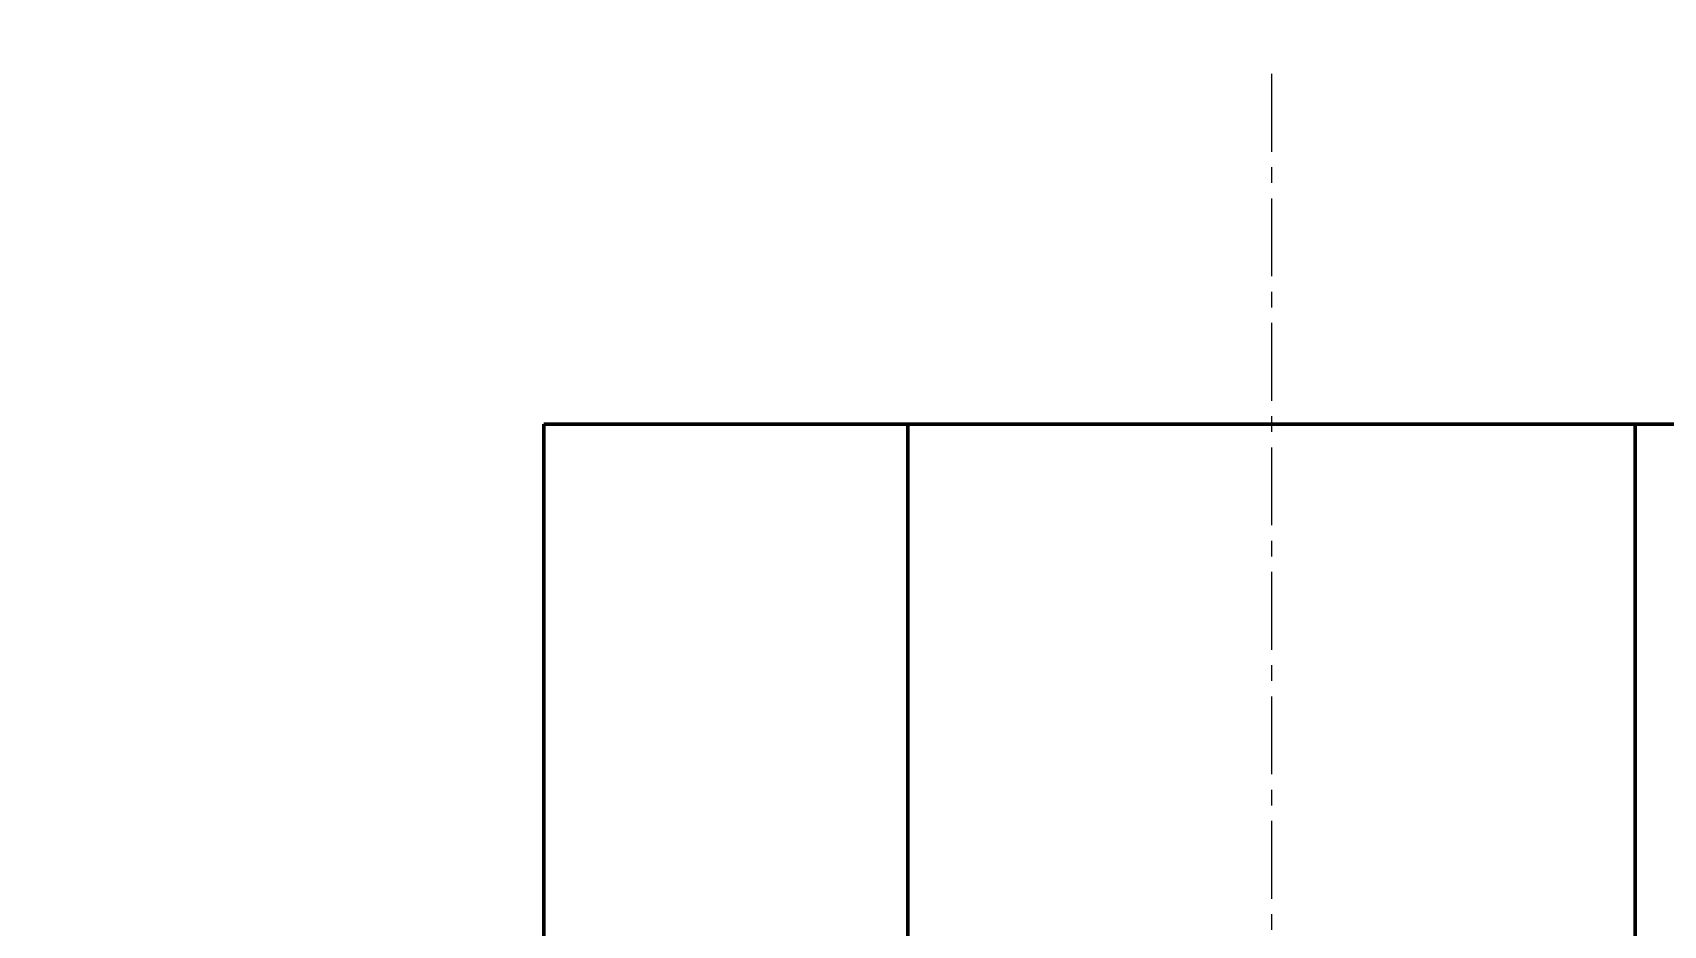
# Model space of a CAD drawing. Header units: millimetres. Extents: x 0 to 1682, y 0 to 1188.
# Drawn here: x 619.61 to 666.2, y 814.68 to 840.18 of the extents above; entities that cross this region are included whole.
import ezdxf

# ---------------------------------------------------------------- set-up
doc = ezdxf.new("R2010")
doc.units = ezdxf.units.MM
doc.header["$LTSCALE"] = 0.7
doc.linetypes.add('CENTER', pattern=[5.08, 3.175, -0.635, 0.635, -0.635])
doc.layers.add('07_ОСИ', color=2, linetype='CENTER', lineweight=18)
doc.layers.add('20_ВИДИМЫЕ', color=7, linetype='Continuous', lineweight=50)
doc.layers.add('09_РАЗМЕРЫ', color=7, linetype='Continuous')
doc.styles.add('ГОСТ', font='isocpeur.ttf')
doc.dimstyles.new('ГОСТ', dxfattribs={"dimscale": 2, "dimtxt": 3.5, "dimasz": 3, "dimexe": 2, "dimexo": 0, "dimgap": 1, "dimtad": 1, "dimdec": 1, "dimtxsty": 'ГОСТ', "dimcen": 2.5, "dimclrd": 7, "dimclre": 7, "dimclrt": 7, "dimazin": 3, "dimtfac": 1, "dimtmove": 0, "dimatfit": 3, "dimarcsym": 0})

msp = doc.modelspace()

# ---------------------------------------------------------------- linework, layer by layer
at = {"layer": '07_ОСИ'}
msp.add_line((655, 839), (655, 722), dxfattribs=at)
at = {"layer": '20_ВИДИМЫЕ'}
for points in [[(634.215, 829), (644.608, 829)], [(634.215, 814), (634.215, 829)], [(644.608, 829), (665.392, 829)], [(644.608, 814), (644.608, 829)], [(665.392, 814), (665.392, 829)], [(665.392, 829), (675.785, 829)]]:
    msp.add_lwpolyline(points, dxfattribs=at)

# ---------------------------------------------------------------- dimensions: what is measured, and where the dimension line sits
at = {"layer": '09_РАЗМЕРЫ'}
msp.add_linear_dim(base=(790, 783), p1=(607.5, 783), p2=(607.5, 860), angle=90, text='77', dimstyle='ГОСТ', override={"dimtxsty": 'ГОСТ'}, dxfattribs=at).render()

doc.saveas('drawing.dxf')
